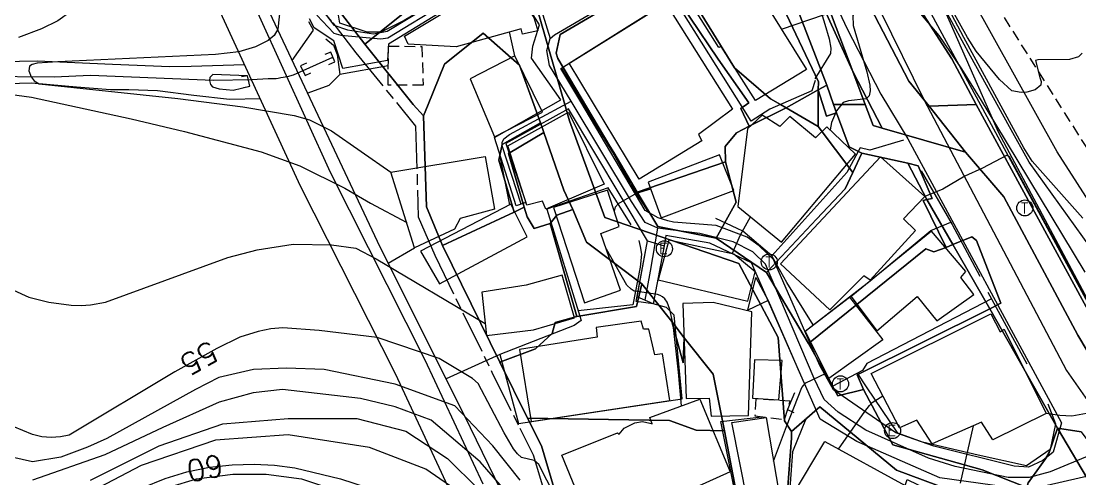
# Model space of a CAD drawing. Header units: feet. Extents: x 197796 to 199821, y 552499 to 555392.
# Drawn here: x 199404.8 to 199503.9, y 554070.7 to 554113.6 of the extents above; entities that cross this region are included whole.
import ezdxf
from ezdxf.enums import TextEntityAlignment as Align

# ---------------------------------------------------------------- set-up
doc = ezdxf.new("R2010")
doc.units = ezdxf.units.FT
doc.header["$MEASUREMENT"] = 0
doc.linetypes.add('ANYANG11', pattern=[1.5, 1, -0.5])
doc.linetypes.add('JEON', pattern=[12, 4, -0.5, 1, -0.5, 4, -0.5, 1, -0.5])
for name, color, linetype in [('AAA001', 7, 'CONTINUOUS'), ('AAA007', 7, 'ANYANG11'), ('AAA008', 7, 'CONTINUOUS'), ('AAC001', 7, 'CONTINUOUS'), ('AD002', 7, 'CONTINUOUS'), ('AD0022', 1, 'CONTINUOUS'), ('ADA085', 1, 'CONTINUOUS'), ('AE002', 1, 'ANYANG11'), ('AE150', 7, 'CONTINUOUS'), ('AE340', 7, 'CONTINUOUS'), ('AZ0202', 7, 'CONTINUOUS'), ('AZ0203', 7, 'CONTINUOUS'), ('AZ0801', 7, 'CONTINUOUS'), ('AZ0803', 7, 'CONTINUOUS'), ('BA003', 5, 'CONTINUOUS'), ('CA0011', 7, 'CONTINUOUS'), ('CAA001', 7, 'CONTINUOUS'), ('CAA002', 30, 'CONTINUOUS'), ('DD001', 3, 'CONTINUOUS'), ('EA0018', 7, 'JEON'), ('EA0118', 7, 'JEON'), ('wipco_지적', 20, 'CONTINUOUS')]:
    doc.layers.add(name, color=color, linetype=linetype)
doc.styles.add('GHS', font='ROMANS', dxfattribs={"bigfont": 'NGSW.shx'})
doc.styles.add('NGSW', font='ROMANS.shx', dxfattribs={"bigfont": 'NGSW.shx'})

# ---------------------------------------------------------------- blocks, each defined once
blk = doc.blocks.new('AZ0203')
at = {"layer": 'AZ0203'}
blk.add_circle((0, 0), 0.75, dxfattribs=at)
at = {"layer": 'AZ0203', "style": 'GHS'}
blk.add_text('T', height=1, dxfattribs=at).set_placement((-0.362, -0.524))
blk = doc.blocks.new('AZ0202')
at = {"layer": 'AZ0202'}
blk.add_circle((0, 0), 0.75, dxfattribs=at)
at = {"layer": 'AZ0202', "style": 'GHS'}
blk.add_text('E', height=1, dxfattribs=at).set_placement((-0.496, -0.477))

msp = doc.modelspace()

# ---------------------------------------------------------------- linework, layer by layer
at = {"layer": 'AAA001', "color": 255}
for points in [[(199478.31, 554109.03), (199473.54, 554106.13), (199470.31, 554111.19), (199470.1, 554111.09), (199464.97, 554119.23), (199467.81, 554121.08), (199471.7, 554120.03), (199473.56, 554116.79), (199473.56, 554116.66), (199478.31, 554109.03)], [(199450.13, 554117.86), (199452.78, 554113.91), (199453.17, 554112.66), (199451.73, 554112.34), (199451.59, 554112.85), (199445.52, 554111.16), (199441.04, 554111.39), (199440.68, 554112.15), (199450.13, 554117.86)], [(199451.01, 554110.31), (199446.84, 554108.17), (199449.11, 554102.74), (199453.6, 554105.03), (199451.01, 554110.31)], [(199456.04, 554105.05), (199459.37, 554098.29), (199453.9, 554095.96), (199453.59, 554096.7), (199452.13, 554096.33), (199450.37, 554101.88), (199456.04, 554105.05)], [(199475.96, 554092.86), (199482.87, 554101.12), (199480.2, 554103.67), (199479.13, 554102.62), (199476.74, 554104.63), (199475.81, 554103.71), (199474.16, 554104.75), (199472.79, 554103.48), (199471.88, 554096.2), (199475.96, 554092.86)], [(199448.24, 554100.88), (199449.11, 554095.95), (199445.91, 554095.08), (199445.35, 554094.09), (199441.63, 554092.35), (199439.42, 554099.43), (199448.24, 554100.88)], [(199471.51, 554097.7), (199470.15, 554101.05), (199463.5, 554098.48), (199464.71, 554095.16), (199471.51, 554097.7)], [(199485.22, 554100.85), (199489.38, 554097.15), (199487.39, 554095.05), (199488.5, 554093.97), (199484.26, 554089.3), (199483.68, 554089.73), (199480.48, 554086.55), (199475.88, 554090.83), (199485.22, 554100.85)], [(199457.52, 554087.19), (199460.9, 554088.37), (199459.07, 554093.68), (199460.78, 554094.33), (199459.68, 554097.75), (199454.64, 554096.12), (199457.52, 554087.19)], [(199442.19, 554092.03), (199443.97, 554088.98), (199452.16, 554093.38), (199450.63, 554096.43), (199442.19, 554092.03)], [(199490.5, 554085.5), (199493.96, 554087.97), (199492.73, 554089.57), (199493.22, 554090.13), (199490.01, 554093.91), (199482.49, 554087.79), (199484.88, 554084.58), (199488.67, 554087.77), (199490.5, 554085.5)], [(199465.43, 554093.07), (199464.43, 554089.33), (199472.82, 554087.35), (199473.49, 554090.09), (199471.51, 554091.74), (199465.43, 554093.07)], [(199455.44, 554089.79), (199452.07, 554088.84), (199447.92, 554088.2), (199448.35, 554084.14), (199452.76, 554084.66), (199456.59, 554085.79), (199455.44, 554089.79)], [(199474.7, 554087.42), (199472.82, 554086.51), (199473.55, 554089.57), (199474.7, 554087.42)], [(199482.33, 554087.72), (199485.43, 554083.74), (199480.39, 554080.12), (199478.18, 554084.54), (199482.33, 554087.72)], [(199473.17, 554086.35), (199469.58, 554087.23), (199466.73, 554087.13), (199467.05, 554078.25), (199469.18, 554078.27), (199469.39, 554076.6), (199472.87, 554076.65), (199473.17, 554086.35)], [(199495.55, 554086.15), (199496.42, 554084.49), (199496.79, 554084.73), (199500.73, 554076.83), (199495.72, 554074.36), (199494.69, 554076.01), (199490.05, 554073.99), (199488.63, 554076.2), (199486.99, 554075.5), (199484.35, 554080.57), (199495.55, 554086.15)], [(199465.52, 554078.06), (199464.84, 554082.43), (199464.12, 554082.33), (199463.54, 554084.74), (199463.05, 554084.72), (199462.83, 554085.49), (199458.62, 554084.89), (199458.71, 554083.98), (199451.46, 554082.83), (199452.54, 554076.09), (199465.52, 554078.06)], [(199476.01, 554081.8), (199473.45, 554081.87), (199473.24, 554078.27), (199475.71, 554078.1), (199476.01, 554081.8)], [(199468.32, 554078.18), (199471.16, 554071.39), (199466.96, 554069.47), (199469.72, 554062.15), (199469.85, 554061.53), (199469.53, 554060.94), (199465.09, 554058.81), (199461.8, 554067.61), (199458.17, 554066.15), (199455.41, 554072.92), (199460.61, 554075.04), (199460.76, 554074.91), (199461.25, 554075.47), (199462.24, 554075.95), (199462.95, 554076.1), (199463.63, 554075.94), (199463.87, 554075.88), (199463.64, 554076.47), (199468.32, 554078.18)], [(199474.54, 554076.45), (199475.76, 554069.11), (199472.77, 554068.6), (199471.31, 554076), (199474.54, 554076.45)], [(199476.89, 554068.99), (199480.02, 554074.21), (199487.54, 554070.11), (199487.71, 554070.67), (199490.74, 554069.2), (199489.85, 554067.18), (199490.31, 554066.87), (199488.12, 554062.94), (199476.89, 554068.99)]]:
    msp.add_lwpolyline(points, dxfattribs=at)
at = {"layer": 'AAA007', "color": 255}
for points in [[(199442.32, 554111.18), (199442.43, 554107.57), (199439.16, 554107.55), (199439.19, 554111.23), (199442.32, 554111.18)], [(199476.25, 554076.27), (199476.77, 554077.98), (199473.56, 554078.21), (199473.48, 554076.61), (199476.25, 554076.27)]]:
    msp.add_lwpolyline(points, dxfattribs=at)
at = {"layer": 'AAA008', "color": 255}
msp.add_lwpolyline([(199456.09, 554109.63), (199465.12, 554115.27), (199471.37, 554105.31), (199468.2, 554102.94), (199468.51, 554102.34), (199462.64, 554098.77), (199456.09, 554109.63)], dxfattribs=at)
at = {"layer": 'AAC001', "color": 255}
for points in [[(199450.25, 554068.52), (199446.29, 554076.66), (199438.42, 554092.39), (199427.59, 554115.4), (199414.5, 554142.93), (199409.77, 554153.03), (199408.49, 554154.24), (199407.43, 554154.72), (199403.6, 554154.75), (199398.11, 554154.73), (199392.23, 554154.86), (199386.72, 554155.11), (199381.16, 554155.73), (199376.34, 554157.37), (199374.46, 554158.31), (199367.82, 554161.6), (199352.18, 554168.77), (199341.12, 554173.38), (199336.36, 554174.7), (199330.26, 554175.99)], [(199522.03, 554067.28), (199519.57, 554070.9), (199517.06, 554073.83), (199514, 554076.48), (199510.42, 554079.08), (199508.98, 554080.18), (199507.83, 554081.64), (199504.88, 554087.01), (199500.89, 554094.48), (199496.27, 554103.16), (199490.97, 554115.2), (199477.19, 554144.46)], [(199448.09, 554118.31), (199442.33, 554114.63), (199440.66, 554113.61), (199438.48, 554112.54), (199437.2, 554112.52), (199434.63, 554113.36), (199434.31, 554115.25), (199434.67, 554117.42), (199436.37, 554120.81), (199438.68, 554125.32), (199440.64, 554128.75)], [(199479.12, 554108), (199478.79, 554107.04), (199474.86, 554105.33), (199473.11, 554104.21), (199465.88, 554115.74), (199464.56, 554117.85), (199464.29, 554119.37), (199464.15, 554121.34), (199465.7, 554122.38), (199471.57, 554120.58), (199476.02, 554119.59)], [(199430.19, 554109.87), (199432.18, 554112.72), (199431.74, 554113.48)], [(199451.01, 554110.31), (199450.52, 554112.55)], [(199433.34, 554111.9), (199434.03, 554111.32), (199434.39, 554110.45), (199434.63, 554108.56)], [(199439.17, 554109.39), (199434.63, 554108.56), (199433.6, 554107.53), (199431.63, 554106.82)], [(199463.56, 554095.64), (199461.87, 554098.28), (199460.15, 554101.33), (199455.39, 554109.19)], [(199487.38, 554102.41), (199484.24, 554101.48), (199483.33, 554101.71), (199482.06, 554099.4), (199475.07, 554091.6)], [(199449.63, 554100.74), (199450.51, 554096.37)], [(199489.02, 554099.55), (199491.94, 554094.53), (199494.53, 554089.7)], [(199461.9, 554094.5), (199459.75, 554097.97), (199453.99, 554095.96), (199457.23, 554085.53), (199456.57, 554085.07), (199449.6, 554082.35), (199451.34, 554075.9), (199466.67, 554078.2), (199465.91, 554086.03), (199465.2, 554086.75), (199463.96, 554087.11)], [(199478.91, 554085.12), (199476.47, 554089.08), (199475.07, 554091.6), (199472.34, 554093.9), (199471.81, 554094.16), (199469.82, 554095.08)], [(199495.62, 554087.57), (199483.96, 554081.52), (199483.55, 554080.87), (199480.76, 554079.38), (199478.16, 554084.54), (199484.26, 554089.26), (199489.92, 554093.96), (199491.8, 554094.75)], [(199462.6, 554093.04), (199462.75, 554092.48), (199462.87, 554091.76), (199462.75, 554090.54), (199462.06, 554087), (199456.95, 554086.43)], [(199439.15, 554090.92), (199441.63, 554092.35)], [(199495.28, 554088.19), (199498.93, 554081.47)], [(199474.7, 554087.42), (199477.72, 554080.52)], [(199449.6, 554082.35), (199444.57, 554080.09)], [(199500.89, 554077.73), (199501.6, 554075.87), (199501.09, 554073.45), (199498.89, 554071.94), (199494.37, 554072.92), (199489.15, 554074.16), (199486.84, 554074.99), (199483.91, 554079.33), (199483.07, 554080.61)], [(199477.17, 554078.78), (199476.53, 554077.2), (199477.13, 554076.92)], [(199478.26, 554076.39), (199476.99, 554073.24), (199476.68, 554068.99), (199471.85, 554068.28), (199470.27, 554076.08), (199474.11, 554076.53)]]:
    msp.add_lwpolyline(points, dxfattribs=at)
at = {"layer": 'AD002', "color": 255}
for points in [[(199454.32, 554111.94), (199454.73, 554112.27), (199462.9, 554117.09), (199463.39, 554117.66), (199463.56, 554119.13), (199463.4, 554121.94), (199463.64, 554123.08), (199463.89, 554123.33)], [(199481.22, 554122.6), (199489.28, 554106.23), (199502.63, 554080.86), (199505.67, 554076.48), (199506.99, 554075.1), (199507.86, 554074.17)], [(199432.47, 554114.11), (199434.08, 554112.44), (199434.72, 554112.23), (199438.48, 554111.89), (199439.12, 554112.01), (199449.78, 554118.52), (199450.97, 554118.63), (199453.62, 554114.15), (199454.32, 554111.94)], [(199507.86, 554074.17), (199501.1, 554071.36), (199499.14, 554070.84), (199497.18, 554070.84), (199492.22, 554071.88), (199489.73, 554072.66), (199483.86, 554075.27), (199481.25, 554076.97), (199479.94, 554078.14), (199479.03, 554080.1), (199474.45, 554090.8), (199473.28, 554091.97), (199471.45, 554092.89), (199468.32, 554093.67), (199465.31, 554094.06), (199464.4, 554094.19), (199463.22, 554094.71), (199461.92, 554096.67), (199456.28, 554106.06), (199454.24, 554109.41), (199453.99, 554110.8), (199454.32, 554111.94)], [(199451.59, 554096.43), (199449.81, 554101.89), (199449.81, 554102.21), (199449.99, 554102.53), (199450.5, 554102.94), (199456.28, 554106.06)], [(199463.21, 554087.43), (199463.69, 554090.17), (199464.4, 554094.19)]]:
    msp.add_lwpolyline(points, dxfattribs=at)
at = {"layer": 'AD0022', "color": 255}
for points in [[(199379.95, 554177.16), (199408.08, 554188.51), (199417.05, 554191.46), (199420.21, 554191.9), (199423.46, 554192.04), (199427.79, 554191.85), (199436.92, 554190.65), (199443.97, 554188.55), (199449.92, 554185.18), (199455.62, 554180.29), (199458.95, 554175.56), (199468.26, 554159.4), (199474.03, 554148), (199482.99, 554128.71), (199485.95, 554122.34), (199488.15, 554117.6), (199509.23, 554078.69)], [(199433.12, 554114.46), (199434.08, 554113.17), (199435.35, 554112.74), (199437.78, 554112.37), (199439.05, 554112.62), (199449.37, 554118.86)], [(199479.11, 554119.26), (199482.06, 554112.89), (199485.26, 554106.71), (199487.78, 554102.53), (199502.17, 554075.97), (199501.38, 554073.21), (199500.42, 554072.42), (199499.07, 554071.81), (199497.72, 554071.91), (199490.23, 554073.77), (199486.67, 554075.01), (199480.84, 554079.04), (199479.55, 554081.32), (199475.21, 554091.24), (199473.86, 554092.54), (199472.75, 554093.34), (199469.86, 554094.43), (199465.86, 554094.74), (199465.34, 554094.88), (199464.41, 554095.14), (199463.21, 554095.84), (199457.18, 554105.99), (199456.61, 554106.94), (199455.31, 554109.14), (199465.88, 554115.74)], [(199498.16, 554069.77), (199490.79, 554070.8), (199483, 554074.2), (199479.57, 554076.29), (199473.16, 554090.95), (199469.24, 554092.79), (199465.15, 554093.51), (199464.97, 554092.54), (199463.96, 554087.11), (199462.45, 554087.75), (199463.41, 554092.98), (199456.04, 554105.36), (199450.18, 554102.11), (199452.05, 554096.59), (199451.13, 554096.27), (199449.12, 554102.66), (199455.32, 554106.18), (199452.58, 554110.09), (199452.7, 554111.23), (199453.31, 554113.2), (199450.19, 554118.18), (199439.18, 554111.4), (199439.11, 554109.87), (199434.93, 554109.12), (199434.08, 554111.71), (199432.23, 554112.92), (199431.81, 554113.76)], [(199508.86, 554064.37), (199505.31, 554071.14), (199499.31, 554069.75)]]:
    msp.add_lwpolyline(points, dxfattribs=at)
at = {"layer": 'ADA085', "color": 255}
msp.add_lwpolyline([(199558.37, 554012.5), (199532.4, 554052.94), (199521.55, 554070.46), (199501.75, 554101.34), (199485.78, 554130.07), (199477.35, 554146.74), (199469.53, 554160.88), (199461.88, 554173.91), (199456.87, 554181.76), (199452.59, 554185.93), (199449.53, 554187.97), (199445.38, 554190.03), (199439.89, 554192.06), (199434.77, 554193.18), (199431.39, 554193.58), (199422.49, 554193.78), (199417.21, 554193.2), (199411.38, 554191.13), (199409.71, 554194.04)], dxfattribs=at)
at = {"layer": 'AE002', "color": 255}
msp.add_lwpolyline([(199450.77, 554187.14), (199453.76, 554187.66), (199455.28, 554187.62), (199456.28, 554187.32), (199457.05, 554186.56), (199469.31, 554165.46), (199477.28, 554151.39), (199485.68, 554135.3), (199495.19, 554116.42), (199530.92, 554059.97), (199542.1, 554041.87), (199550.37, 554029.63), (199558.37, 554016.91)], dxfattribs=at)
at = {"layer": 'AE150', "color": 255}
msp.add_lwpolyline([(199463.41, 554092.98), (199464.97, 554092.54), (199463.96, 554087.11), (199462.37, 554087.33)], close=True, dxfattribs=at)
at = {"layer": 'AE340', "color": 255}
for points in [[(199433.61, 554109.51), (199434.17, 554109.74), (199433.79, 554110.66), (199433.24, 554110.44)], [(199431.51, 554109.62), (199430.96, 554109.37), (199431.39, 554108.46), (199431.93, 554108.72)], [(199425.61, 554107.35), (199426.2, 554107.47), (199426.01, 554108.45), (199425.42, 554108.34)]]:
    msp.add_lwpolyline(points, dxfattribs=at)
at = {"layer": 'AZ0801', "color": 255}
for points in [[(199358.22, 554093.48), (199374, 554101.66), (199374.45, 554101.89), (199382.9, 554106.1), (199389.71, 554107.81), (199396.97, 554109.25), (199399.02, 554109.58), (199401.3, 554109.76), (199406.3, 554109.83), (199413.36, 554109.52), (199418.74, 554109.31), (199420.71, 554109.33), (199425.73, 554109.5)], [(199427.2, 554106.3), (199424.3, 554106.22), (199420.98, 554106.59), (199417.58, 554107.04), (199414.9, 554107.13), (199413.18, 554107.12), (199410.01, 554107.38), (199405.78, 554107.75), (199402.4, 554107.66), (199397.35, 554106.98), (199392.95, 554106.43), (199386.93, 554105.47), (199383.87, 554104.55), (199379.84, 554102.84), (199374.45, 554100.26), (199367.08, 554096.74), (199358.42, 554091.85)]]:
    msp.add_lwpolyline(points, dxfattribs=at)
at = {"layer": 'AZ0803', "color": 255}
for points in [[(199332.72, 554172.32), (199338.07, 554171.38), (199345.66, 554169.42), (199364.01, 554161.58), (199378.2, 554154.77), (199385.62, 554153.53), (199405.26, 554153.59), (199407.17, 554153.38), (199409.83, 554150.73), (199424.86, 554118.93), (199433.72, 554099.42), (199442.6, 554081.87), (199448.02, 554070.25)], [(199445.22, 554069.04), (199439.85, 554080.54), (199430.97, 554098.1), (199415.28, 554132.22), (199407.3, 554148.94), (199405.77, 554150.46), (199385.37, 554150.48), (199377.27, 554151.83), (199362.75, 554158.8), (199344.67, 554166.52), (199337.43, 554168.4), (199332.46, 554169.27)]]:
    msp.add_lwpolyline(points, dxfattribs=at)
at = {"layer": 'BA003', "color": 255}
msp.add_lwpolyline([(199400.97, 554108.41), (199407.92, 554108.36), (199411.31, 554108.5), (199422.8, 554108.04), (199426.41, 554108.1), (199427.93, 554108.18), (199428.48, 554108.19), (199428.67, 554108.2), (199428.87, 554108.22), (199429.13, 554108.27), (199429.74, 554108.38), (199430.31, 554108.53), (199433.98, 554110.2)], dxfattribs=at)
at = {"layer": 'CAA001', "color": 255}
for points, elevation in [([(199504.36, 554090.05), (199496.02, 554103.91), (199494.69, 554106.13), (199492.84, 554109.08), (199490.7, 554112.2), (199488.64, 554114.65), (199486.97, 554115.81), (199485.72, 554116), (199484.26, 554115.49), (199483.33, 554114.88), (199482.85, 554114.43), (199482.64, 554114.08), (199482.67, 554113.16), (199483.93, 554108.82), (199484.22, 554107.55), (199484.25, 554107.03), (199484.16, 554106.58), (199483.87, 554106.28), (199482.22, 554106.09), (199481.73, 554105.95), (199481.12, 554105.17), (199480.63, 554104.07), (199480.51, 554103.38)], 45), ([(199455.46, 554067.74), (199453.27, 554072.05), (199452.82, 554072.43), (199451.62, 554072.71), (199451.26, 554073.05), (199450.88, 554073.52), (199450.01, 554075.04), (199447.57, 554079.64), (199447.05, 554080.12), (199446.44, 554080.47), (199443.94, 554081.97), (199438.12, 554083.94), (199432.71, 554084.61), (199429.3, 554084.86), (199428.18, 554084.76), (199427, 554084.51), (199425.28, 554083.97), (199423.12, 554082.93), (199419.19, 554080.74), (199409.32, 554074.81), (199408.49, 554074.64), (199407.62, 554074.59), (199406.75, 554074.66), (199405.88, 554074.88), (199404.06, 554075.63)], 55), ([(199475.22, 554072.37), (199476.44, 554075.61), (199477.87, 554079.27), (199478.25, 554079.7), (199480.14, 554080.61)], 45), ([(199416.15, 554069.88), (199418.28, 554070.75), (199420.33, 554071.38), (199422.44, 554071.8), (199424.56, 554072.03), (199426.61, 554072.1), (199428.53, 554072.01), (199430.43, 554071.76), (199434.71, 554070.72), (199439.7, 554069.1)], 60)]:
    msp.add_lwpolyline(points, dxfattribs=dict(at, elevation=elevation))
at = {"layer": 'CAA002', "color": 255}
for points, elevation in [([(199504.17, 554095.12), (199500.17, 554099.61), (199499.42, 554100.46), (199498.64, 554101.69), (199493.02, 554112.02), (199483.41, 554130.23), (199476.29, 554144.4), (199475.96, 554144.76), (199475.66, 554144.91), (199475.34, 554144.97), (199474.73, 554145.02), (199471.27, 554142.98), (199469.26, 554141.78), (199468.51, 554141.32), (199468.25, 554141.01), (199467.99, 554140.51), (199467.87, 554135.98)], 47), ([(199509.9, 554085.38), (199499.14, 554100.36), (199497.29, 554103.67), (199493.66, 554110.29), (199482.73, 554130.41)], 46), ([(199430.34, 554126.69), (199428.84, 554112.81), (199428.49, 554112.21), (199427.93, 554111.76), (199426.73, 554111.15), (199425.17, 554110.7), (199423.01, 554110.44), (199408.24, 554109.75), (199406.32, 554109.61), (199405.86, 554109.51), (199405.59, 554109.34), (199405.53, 554108.91), (199405.76, 554108.34), (199406.04, 554107.98), (199406.51, 554107.68), (199419.49, 554106.33), (199425.57, 554105.53), (199430.35, 554104.72), (199431.8, 554104.32), (199433.86, 554103.29), (199439.42, 554099.43)], 52), ([(199424.21, 554125.79), (199423.25, 554120.15), (199422.95, 554119.24), (199421.99, 554118.39), (199420.84, 554118.04), (199414.65, 554117.96), (199414.15, 554117.93), (199413.59, 554117.78), (199409.45, 554114.46), (199408.24, 554113.59), (199406.73, 554112.83), (199404.58, 554112.02)], 53), ([(199479.09, 554116.32), (199480.03, 554113.27), (199480.41, 554111.91), (199480.58, 554111.04), (199480.55, 554110.52), (199479.09, 554108.15)], 46), ([(199504.08, 554110.57), (199503.74, 554110.21), (199502.9, 554109.97), (199499.95, 554109.95), (199499.74, 554109.88), (199500.12, 554108.28), (199500.25, 554107.9), (199500.23, 554107.55), (199499.71, 554107.12), (199498.93, 554106.9), (199498.38, 554106.88), (199497.51, 554107.03), (199496.35, 554108.08), (199494.18, 554110.74), (199493.35, 554112.02), (199491.29, 554115.79)], 48), ([(199426.01, 554108.45), (199422.76, 554108.55), (199422.46, 554108.29), (199422.43, 554107.99), (199422.52, 554107.64), (199422.73, 554107.4), (199423.35, 554107.23), (199424.65, 554107.11), (199426.2, 554107.47)], 51), ([(199403.27, 554106.77), (199405.78, 554106.44), (199415.12, 554104.42), (199420.09, 554103.22), (199427.28, 554101.31), (199430.9, 554100), (199435.1, 554097.93), (199437.51, 554096.52), (199440.9, 554094.7)], 53), ([(199520.77, 554070.49), (199519.01, 554072.17), (199515.99, 554074.87), (199512.93, 554077.41), (199509.32, 554080.5), (199508.04, 554081.56), (199506.94, 554083.02), (199501.51, 554093.05), (199497.32, 554100.81), (199497.07, 554101.02), (199494.76, 554099.79), (199493.11, 554099.06), (199491.06, 554097.82), (199489.38, 554097.15)], 44), ([(199460.32, 554095.76), (199460.42, 554096.17), (199460.71, 554096.5), (199462.39, 554097.46), (199463.72, 554097.86)], 47), ([(199471.36, 554091.77), (199472.14, 554093.55), (199473.05, 554095.25)], 46), ([(199404.1, 554088.38), (199405.54, 554087.73), (199407.41, 554087.26), (199409.49, 554086.96), (199410.43, 554086.93), (199411.29, 554086.99), (199412.71, 554087.27), (199421.85, 554090.59), (199424.14, 554091.42), (199426.89, 554092.16), (199430.28, 554092.69), (199433.87, 554092.62), (199436.13, 554092.32), (199438.04, 554091.31), (199448.23, 554085.27)], 54), ([(199466.61, 554077.55), (199466.33, 554080.71), (199465.83, 554085.17), (199465.52, 554086.56), (199465.26, 554087.24), (199465.03, 554087.57), (199464.83, 554087.75), (199464.62, 554087.88), (199464.36, 554087.96), (199462.27, 554088.27), (199462.17, 554088.29), (199461.88, 554088.46), (199461.5, 554088.84), (199459.58, 554092.21)], 49), ([(199451.51, 554070.6), (199448.96, 554073.82), (199445.39, 554077.55), (199439.8, 554079.59), (199433.18, 554080.94), (199429.66, 554081.09), (199426.56, 554080.94), (199423.31, 554080.19), (199421.13, 554079.08), (199412.82, 554074.5), (199411.01, 554073.67), (199408.53, 554072.76), (199405.87, 554072.3), (199399.93, 554073.65)], 56), ([(199452.36, 554067.04), (199447.77, 554072.3), (199443.19, 554076.2), (199439.82, 554077.46), (199436.57, 554078.23), (199429.28, 554079.08), (199426.53, 554078.78), (199423.34, 554077.89), (199418.08, 554075.52), (199412.65, 554072.97), (199405.87, 554070.6)], 57), ([(199481.31, 554073.51), (199483.77, 554077.02), (199484.21, 554077.58), (199484.46, 554077.86), (199485.44, 554078.48)], 44), ([(199520.13, 554070.6), (199516.23, 554073.93), (199514.34, 554075.69), (199512.07, 554077.46), (199510.56, 554078.46), (199509.93, 554078.59), (199509.62, 554078.53), (199508.61, 554078.15), (199507.67, 554077.77), (199505.2, 554076.95), (199503.12, 554076.58), (199501.99, 554076.64), (199500.73, 554076.83)], 43), ([(199411.29, 554070.6), (199417.74, 554073.82), (199423.68, 554075.86), (199429.79, 554076.37), (199436.23, 554076.37), (199440.81, 554075.18), (199444.72, 554072.63), (199447.6, 554069.75)], 58), ([(199447.61, 554068.23), (199442.68, 554071.62), (199437.42, 554073.65), (199429.79, 554074.84), (199423, 554074.33), (199416.04, 554071.96), (199408.24, 554067.89)], 59), ([(199492.71, 554070.3), (199493.94, 554075.68)], 43), ([(199418.76, 554069.96), (199421.22, 554070.73), (199424.61, 554071.15), (199427.75, 554071.15), (199431.06, 554070.73), (199434.88, 554069.45)], 61)]:
    msp.add_lwpolyline(points, dxfattribs=dict(at, elevation=elevation))
at = {"layer": 'DD001', "color": 255}
msp.add_lwpolyline([(199475.96, 554112.8), (199481.26, 554114.63)], dxfattribs=at)
at = {"layer": 'EA0018', "color": 255}
msp.add_lwpolyline([(199431.31, 554116.67), (199433.97, 554113.4), (199436.13, 554110.59), (199441.73, 554103.74), (199441.97, 554095.25), (199443.52, 554091.64), (199448.87, 554080.71), (199451.48, 554075.46), (199452.72, 554072.96), (199455.59, 554063.36)], dxfattribs=at)
at = {"layer": 'EA0118', "color": 255}
msp.add_lwpolyline([(199431.31, 554116.67), (199433.97, 554113.4), (199436.13, 554110.59), (199441.73, 554103.74), (199441.97, 554095.25), (199443.52, 554091.64), (199448.87, 554080.71), (199451.48, 554075.46), (199452.72, 554072.96), (199455.59, 554063.36)], dxfattribs=at)
at = {"layer": 'wipco_지적', "color": 20}
for points in [[(199505.843, 554084.302), (199494.188, 554105.756), (199491.901, 554110.028), (199487.847, 554116.35), (199474.451, 554147.1), (199473.116, 554149.277), (199469.95, 554151.079), (199467.969, 554152.344), (199466.431, 554153.646), (199465.031, 554154.836), (199463.813, 554156.826), (199463.229, 554158.087), (199462.888, 554159.427), (199462.675, 554160.733), (199462.681, 554172.504), (199465.119, 554169.835), (199469.376, 554167.383), (199473.348, 554163.122), (199478.834, 554163.481), (199483.689, 554154.164), (199496.338, 554130.36), (199515.959, 554138.672)], [(199403.51, 554155.147), (199407.947, 554155.384), (199410.947, 554153.286), (199414.33, 554147.963), (199417.178, 554143.566), (199426.169, 554125.246), (199432.195, 554117.557), (199434.795, 554114.231), (199436.963, 554111.414), (199441.507, 554105.756), (199442.47, 554104.682), (199442.742, 554096.167), (199444.249, 554092.548), (199449.594, 554081.632), (199452.196, 554076.412), (199453.51, 554073.818), (199459.545, 554053.33)], [(199464.72, 554117.906), (199455.26, 554112.292), (199454.891, 554110.562), (199455.048, 554110.063), (199459.889, 554101.865), (199460.27, 554101.258), (199462.468, 554097.546), (199464.398, 554094.341), (199469.863, 554093.254), (199474.55, 554090.016), (199478.496, 554083.395), (199481.245, 554078.503), (199483.638, 554079.07), (199486.382, 554073.889), (199494.749, 554071.554), (199498.927, 554069.917)], [(199471.675, 554069.661), (199470.62, 554075.223), (199469.553, 554080.52), (199466.868, 554083.929), (199465.699, 554085.46), (199462.881, 554088.972), (199457.71, 554092.881), (199456.426, 554095.93), (199455.592, 554097.741), (199453.736, 554103.137), (199453.426, 554104.047), (199452.796, 554105.756), (199451.444, 554109.424), (199448.031, 554112.421), (199444.422, 554109.538), (199442.902, 554105.756), (199442.47, 554104.682), (199441.507, 554105.756), (199436.963, 554111.414), (199440.847, 554114.5)], [(199453.098, 554114.706), (199455.7, 554105.756), (199456.139, 554104.242), (199459.441, 554095.176), (199471.969, 554090.874), (199475.648, 554083.933), (199476.256, 554076.133), (199476.891, 554075.136), (199476.91, 554074.524), (199476.422, 554068.321)], [(199491.846, 554069.622), (199486.722, 554071.533), (199479.538, 554077.462), (199476.891, 554075.136), (199476.256, 554076.133), (199475.648, 554083.933), (199471.969, 554090.874), (199459.441, 554095.176), (199456.139, 554104.242), (199455.7, 554105.756), (199453.098, 554114.706)], [(199503.994, 554075.131), (199501.78, 554075.467), (199495.44, 554086.636), (199496.471, 554087.148), (199494.211, 554093.024), (199493.775, 554093.384), (199492.006, 554092.659), (199489.561, 554096.878), (199490.064, 554096.958), (199488.763, 554100.022), (199487.788, 554100.278), (199483.489, 554101.203), (199482.489, 554101.687), (199482.289, 554101.797), (199481.117, 554104.978), (199480.841, 554105.756), (199483.786, 554105.756), (199483.786, 554105.756), (199484.525, 554103.79), (199485.393, 554103.542), (199493.17, 554101.295), (199496.759, 554097.127), (199503.68, 554084.156), (199506.204, 554079.915)], [(199517.614, 554069.375), (199513.985, 554072.358), (199508.465, 554076.666), (199506.204, 554079.915), (199503.68, 554084.156), (199496.759, 554097.127), (199493.17, 554101.295), (199489.765, 554105.592), (199489.765, 554105.592), (199494.188, 554105.756), (199505.843, 554084.302), (199508.964, 554079.383), (199517.215, 554072.697), (199522.12, 554067.641)]]:
    msp.add_lwpolyline(points, dxfattribs=at)
for points in [[(199467.05, 554142.965), (199473.599, 554143.708), (199477.187, 554134.728), (199479.152, 554129.769), (199479.558, 554125.964), (199477.703, 554121.571), (199479.088, 554118.264), (199482.623, 554108.854), (199475.876, 554123.682), (199476.351, 554124.906), (199476.915, 554127.67), (199472.362, 554140.091), (199468.535, 554139.977), (199467.05, 554142.965)], [(199445.196, 554123.724), (199448.255, 554121.48), (199451.831, 554121.629), (199452.455, 554118.994), (199449.256, 554117.929), (199446.267, 554116.145), (199440.847, 554114.5), (199436.963, 554111.414), (199434.795, 554114.231), (199445.196, 554123.724)], [(199475.111, 554122.161), (199475.876, 554123.682), (199482.623, 554108.854), (199483.786, 554105.756), (199480.841, 554105.756), (199480.199, 554107.563), (199475.911, 554118.732), (199474.853, 554121.795), (199475.111, 554122.161)], [(199482.709, 554117.912), (199479.941, 554123.352), (199482.648, 554124.307), (199487.847, 554116.35), (199491.901, 554110.028), (199494.188, 554105.756), (199489.765, 554105.592), (199487.86, 554107.947), (199482.709, 554117.912)], [(199464.236, 554121.187), (199464.458, 554120.744), (199471.567, 554109.177), (199474.947, 554106.28), (199475.875, 554105.756), (199476.403, 554105.458), (199472.949, 554103.729), (199472.157, 554105.396), (199472.909, 554105.899), (199470.032, 554110.009), (199464.72, 554117.906), (199464.236, 554121.187)], [(199464.236, 554121.187), (199470.115, 554119.338), (199475.911, 554118.732), (199475.803, 554115.474), (199479.423, 554107.873), (199479.384, 554107.121), (199476.403, 554105.458), (199475.875, 554105.756), (199474.947, 554106.28), (199471.567, 554109.177), (199464.458, 554120.744), (199464.236, 554121.187)], [(199480.199, 554107.563), (199479.384, 554107.121), (199479.423, 554107.873), (199475.803, 554115.474), (199475.911, 554118.732), (199480.199, 554107.563)], [(199464.72, 554117.906), (199470.032, 554110.009), (199472.909, 554105.899), (199472.157, 554105.396), (199472.949, 554103.729), (199471.747, 554103.107), (199470.683, 554101.829), (199470.736, 554100.404), (199462.468, 554097.546), (199460.27, 554101.258), (199459.889, 554101.865), (199455.048, 554110.063), (199454.891, 554110.562), (199455.26, 554112.292), (199464.72, 554117.906)], [(199479.088, 554118.264), (199482.709, 554117.912), (199487.86, 554107.947), (199489.765, 554105.592), (199493.17, 554101.295), (199485.393, 554103.542), (199482.623, 554108.854), (199479.088, 554118.264)], [(199442.47, 554104.682), (199442.902, 554105.756), (199444.422, 554109.538), (199448.031, 554112.421), (199451.444, 554109.424), (199452.796, 554105.756), (199453.426, 554104.047), (199449.814, 554102.008), (199449.504, 554100.556), (199450.935, 554095.674), (199444.249, 554092.548), (199442.742, 554096.167), (199442.47, 554104.682)], [(199482.623, 554108.854), (199485.393, 554103.542), (199484.525, 554103.79), (199483.786, 554105.756), (199482.623, 554108.854)], [(199479.384, 554107.121), (199480.199, 554107.563), (199480.841, 554105.756), (199481.117, 554104.978), (199480.164, 554104.675), (199479.384, 554107.121)], [(199479.384, 554107.121), (199479.388, 554106.61), (199479.385, 554105.756), (199479.377, 554103.685), (199476.403, 554105.458), (199479.384, 554107.121)], [(199479.384, 554107.121), (199480.164, 554104.675), (199481.117, 554104.978), (199482.289, 554101.797), (199482.489, 554101.687), (199483.489, 554101.203), (199482.639, 554099.394), (199479.377, 554103.685), (199479.385, 554105.756), (199479.388, 554106.61), (199479.384, 554107.121)], [(199472.949, 554103.729), (199476.403, 554105.458), (199479.377, 554103.685), (199482.639, 554099.394), (199481.915, 554097.872), (199479.249, 554095.021), (199474.55, 554090.016), (199469.863, 554093.254), (199471.704, 554096.624), (199470.736, 554100.404), (199470.683, 554101.829), (199471.747, 554103.107), (199472.949, 554103.729)], [(199453.426, 554104.047), (199453.736, 554103.137), (199450.411, 554101.167), (199451.884, 554096.138), (199450.935, 554095.674), (199449.504, 554100.556), (199449.814, 554102.008), (199453.426, 554104.047)], [(199451.884, 554096.138), (199450.411, 554101.167), (199453.736, 554103.137), (199455.592, 554097.741), (199456.426, 554095.93), (199454.935, 554095.388), (199454.325, 554094.603), (199452.821, 554094.153), (199452.159, 554095.255), (199451.884, 554096.138)], [(199483.489, 554101.203), (199487.788, 554100.278), (199489.561, 554096.878), (199489.201, 554096.783), (199491.384, 554092.38), (199490.215, 554091.955), (199489.48, 554092.24), (199478.496, 554083.395), (199474.55, 554090.016), (199479.249, 554095.021), (199481.915, 554097.872), (199482.639, 554099.394), (199483.489, 554101.203)], [(199462.468, 554097.546), (199470.736, 554100.404), (199471.704, 554096.624), (199469.863, 554093.254), (199464.398, 554094.341), (199462.468, 554097.546)], [(199487.788, 554100.278), (199488.763, 554100.022), (199490.064, 554096.958), (199489.561, 554096.878), (199487.788, 554100.278)], [(199489.561, 554096.878), (199492.006, 554092.659), (199491.384, 554092.38), (199489.201, 554096.783), (199489.561, 554096.878)], [(199450.935, 554095.674), (199451.884, 554096.138), (199452.159, 554095.255), (199452.821, 554094.153), (199454.325, 554094.603), (199456.825, 554085.911), (199454.797, 554085.356), (199454.515, 554084.317), (199452.946, 554082.902), (199449.594, 554081.632), (199444.249, 554092.548), (199450.935, 554095.674)], [(199454.325, 554094.603), (199454.935, 554095.388), (199456.426, 554095.93), (199457.71, 554092.881), (199462.881, 554088.972), (199462.379, 554086.84), (199456.825, 554085.911), (199454.325, 554094.603)], [(199491.384, 554092.38), (199492.006, 554092.659), (199495.44, 554086.636), (199483.044, 554080.446), (199483.638, 554079.07), (199481.245, 554078.503), (199478.496, 554083.395), (199489.48, 554092.24), (199490.215, 554091.955), (199491.384, 554092.38)], [(199492.006, 554092.659), (199493.775, 554093.384), (199494.211, 554093.024), (199496.471, 554087.148), (199495.44, 554086.636), (199492.006, 554092.659)], [(199462.881, 554088.972), (199465.699, 554085.46), (199466.761, 554081.576), (199466.868, 554083.929), (199469.553, 554080.52), (199470.62, 554075.223), (199467.981, 554075.282), (199465.491, 554076.176), (199452.196, 554076.412), (199449.594, 554081.632), (199452.946, 554082.902), (199454.515, 554084.317), (199454.797, 554085.356), (199456.825, 554085.911), (199462.379, 554086.84), (199462.881, 554088.972)], [(199495.44, 554086.636), (199501.78, 554075.467), (199501, 554073.173), (199500.663, 554072.607), (199499.029, 554070.36), (199498.927, 554069.917), (199494.749, 554071.554), (199486.382, 554073.889), (199483.638, 554079.07), (199483.044, 554080.446), (199495.44, 554086.636)], [(199465.699, 554085.46), (199466.868, 554083.929), (199466.761, 554081.576), (199465.699, 554085.46)], [(199491.846, 554069.622), (199489.767, 554063.097), (199488.706, 554059.523), (199486.536, 554060.079), (199480.28, 554065.42), (199477.2, 554067.697), (199476.422, 554068.321), (199476.91, 554074.524), (199476.891, 554075.136), (199479.538, 554077.462), (199486.722, 554071.533), (199491.846, 554069.622)], [(199470.62, 554075.223), (199471.675, 554069.661), (199475.559, 554068.993), (199476.422, 554068.321), (199477.2, 554067.697), (199475.7, 554063.925), (199475.541, 554064.037), (199459.545, 554053.33), (199453.51, 554073.818), (199452.196, 554076.412), (199465.491, 554076.176), (199467.981, 554075.282), (199470.62, 554075.223)], [(199498.927, 554069.917), (199499.029, 554070.36), (199500.663, 554072.607), (199501, 554073.173), (199501.78, 554075.467), (199504.993, 554070.033), (199507.524, 554065.83), (199506.91, 554061.941), (199500.837, 554063.523), (199500.125, 554063.776), (199501.203, 554067.38), (199498.894, 554067.886), (199498.863, 554069.165), (199498.927, 554069.917)], [(199501.78, 554075.467), (199503.994, 554075.131), (199507.434, 554070.484), (199508.088, 554069.496), (199507.905, 554068.119), (199507.524, 554065.83), (199504.993, 554070.033), (199501.78, 554075.467)]]:
    msp.add_lwpolyline(points, close=True, dxfattribs=at)

# ---------------------------------------------------------------- block references
at = {"layer": 'AZ0202', "color": 255, "rotation": 359.99}
for p in [(199465, 554092.25), (199486.35, 554075.23)]:
    msp.add_blockref('AZ0202', p, dxfattribs=at)
at = {"layer": 'AZ0203', "color": 255, "rotation": 359.99}
for p in [(199498.73, 554096.07), (199474.82, 554091.02), (199481.48, 554079.61)]:
    msp.add_blockref('AZ0203', p, dxfattribs=at)

# ---------------------------------------------------------------- texts
at = {"layer": 'CA0011', "style": 'NGSW'}
for s, rotation, p in [('55', 209.13, (199419.48, 554082.05)), ('60', 191.26, (199420.15, 554072.36))]:
    msp.add_text(s, height=2, rotation=rotation, dxfattribs=at).set_placement(p, align=Align.RIGHT)

doc.saveas('drawing.dxf')
